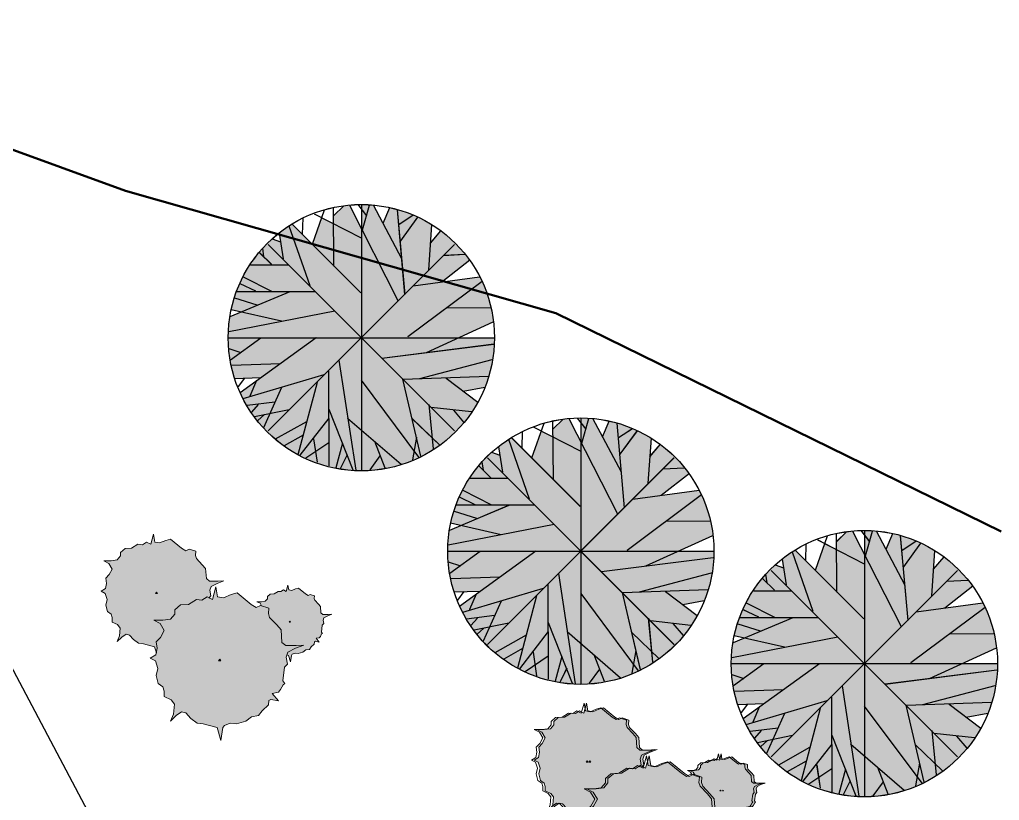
# Model space of a CAD drawing. Header units: inches. Extents: x 1352 to 5457, y 84 to 1168.
# Drawn here: x 2307.215 to 2308.457, y 190.486 to 191.475 of the extents above; entities that cross this region are included whole.
import ezdxf

# ---------------------------------------------------------------- set-up
doc = ezdxf.new("R2010")
doc.units = ezdxf.units.IN
doc.header["$MEASUREMENT"] = 0
doc.linetypes.add('ACAD_ISO10W100', pattern=[18, 12, -3, 0, -3])
for name, color, linetype, lineweight in [('boundary', 250, 'ACAD_ISO10W100', 50), ('CILL', 250, 'Continuous', 9), ('win', 250, 'Continuous', 30)]:
    doc.layers.add(name, color=color, linetype=linetype, lineweight=lineweight)

# ---------------------------------------------------------------- blocks, each defined once
blk = doc.blocks.new('Tree - deciduous plan')
for p, q in [((-22.0458, 42.0753), (-16.5881, 57.6486)), ((-12.5388, 54.9406), (-7.9613, 59.4546)), ((-12.3627, 32.1443), (-12.5388, 58.7776)), ((-5.3205, 59.6806), (16.5105, 16.7963)), ((2.426, 54.9406), (-1.4472, 59.9056)), ((0, 59.9996), (0, -60)), ((0.4894, 48.6208), (3.6584, 59.6806)), ((18.2711, 35.5298), (5.419, 59.6806)), ((9.8203, 51.5549), (12.8133, 58.5516)), ((19.6795, 19.5047), (16.3344, 57.6486)), ((-26.4472, 46.5894), (-26.2712, 53.8116)), ((-21.1656, 55.8436), (-0.0388, 45.0094)), ((17.0387, 51.1035), (23.2006, 55.1666)), ((17.7429, 43.6552), (25.4894, 54.2636)), ((-32.6092, 50.4264), (-23.2782, 23.5674)), ((-31.2008, 51.1035), (-0.2149, 20.1818)), ((31.6513, 50.8778), (30.2429, 30.5643)), ((-40.1797, 44.558), (-36.4825, 43.2038)), ((-37.0107, 47.0408), (-35.25, 35.5298)), ((31.1232, 42.5267), (35.8767, 48.1693)), ((-43.8768, 36.4326), (-44.405, 40.2696)), ((42, 42), (-42, -42)), ((42, -42), (-42, 42)), ((-45.8134, 38.2383), (-40.5318, 33.0471)), ((37.1091, 37.1098), (46.6161, 37.5612)), ((-49.8627, 32.8214), (-32.7853, 32.8214)), ((36.2288, 25.1474), (48.9049, 35.0784)), ((-53.2078, 27.4044), (-40.1797, 20.859)), ((23.3767, 23.3417), (53.3063, 27.4044)), ((-54.7923, 24.4702), (-47.75, 21.0847)), ((54.3626, 25.3731), (20.9119, 0.3198)), ((-32.2571, 20.6333), (-59.1937, 9.348)), ((-57.081, 17.9248), (-47.0458, 14.7649)), ((-56.0247, 20.859), (-20.8134, 20.859)), ((38.5175, 13.4107), (58.2359, 13.6364)), ((-59.7219, 2.8025), (-12.0106, 12.0565)), ((-58.6656, 12.7336), (-35.9543, 7.5424)), ((29.3626, -6.6771), (59.4682, 7.091)), ((-54.6162, -24.7335), (-20.2853, 0.0941)), ((-60, 0), (60, 0)), ((-45.2853, -0.1316), (-59.0177, -10.0627)), ((9.2922, -9.1598), (59.6443, -2.8401)), ((-59.7219, -4.8714), (-54.2641, -6.6771)), ((-58.4895, -12.3197), (-36.4825, -11.6426)), ((-10.074, -10.0627), (-2.5036, -59.7178)), ((26.3697, -18.4138), (58.9401, -9.8369)), ((-53.2078, -27.442), (-16.7641, -16.6081)), ((-14.8275, -15.0282), (-14.6515, -57.6865)), ((18.7992, -18.6394), (57.3556, -17.2853)), ((-57.081, -18.4138), (-45.2853, -17.9624)), ((-52.6797, -18.188), (-55.4966, -22.0251)), ((-47.2219, -19.3166), (-50.2148, -26.3135)), ((-19.9331, -20.2194), (-28.5599, -52.721)), ((-0.0388, -19.0909), (25.8415, -53.8495)), ((18.6232, -18.6394), (26.7218, -53.3981)), ((38.1654, -18.188), (52.426, -29.0219)), ((-35.9543, -22.4765), (-44.0529, -40.5329)), ((45.9119, -24.0564), (55.595, -22.2508)), ((-38.9472, -29.0219), (-51.4472, -30.6018)), ((-46.5177, -30.1504), (-49.5106, -33.536)), ((30.419, -30.1504), (32.3556, -50.0125)), ((-32.4331, -32.4075), (-48.1021, -35.5674)), ((-43.7008, -34.6645), (-46.6937, -37.373)), ((-14.6515, -32.1818), (-3.912, -59.4922)), ((31.4753, -31.279), (49.6091, -33.3103)), ((41.5105, -32.6332), (46.088, -38.0501)), ((-24.6867, -37.8244), (-38.7712, -45.7241)), ((-14.6515, -36.2445), (-27.6797, -52.9467)), ((-6.2008, -36.2445), (17.919, -57.0094)), ((22.8485, -36.4702), (35.3485, -48.4326)), ((-26.2712, -43.9185), (-34.7219, -48.6583)), ((-14.6515, -47.3041), (-25.0388, -54.3009)), ((-21.5177, -45.4984), (-19.9331, -56.1065)), ((-8.4895, -47.5298), (-11.4825, -58.5893)), ((5.9471, -46.6269), (10.5246, -58.5893)), ((24.7852, -44.8213), (23.0246, -54.978)), ((-6.3768, -52.721), (-9.3698, -58.815)), ((8.4119, -53.1724), (3.8344, -59.4922))]:
    blk.add_line(p, q)
blk.add_circle((0, 0), 60)
blk = doc.blocks.new('Clump of Trees or Bushes - plan')
for points in [[(-10.993, 56.487), (-9.228, 58.426), (-10.144, 63.512), (-8.923, 67.033), (-3.43, 69.772), (2.673, 72.119), (-2.82, 71.728), (-10.449, 71.728), (-13.195, 74.075), (-13.806, 83.073), (-16.857, 86.594), (-22.045, 92.071), (-22.961, 94.81), (-22.656, 98.722), (-28.759, 100.678), (-31.811, 99.113), (-35.472, 101.461), (-45.543, 109.676), (-49.815, 108.503), (-55.308, 106.155), (-59.58, 106.938), (-60.801, 113.98), (-63.242, 104.982), (-67.209, 106.938), (-70.872, 104.59), (-74.839, 104.982), (-80.637, 101.461), (-86.435, 101.069), (-90.402, 97.548), (-90.402, 94.419), (-93.454, 90.898), (-98.947, 90.115), (-105.66, 90.115), (-101.083, 87.768), (-98.031, 82.682), (-100.778, 77.596), (-103.829, 74.466), (-103.219, 69.772), (-104.134, 65.077), (-108.102, 62.73), (-104.439, 60.774), (-102.609, 55.297), (-103.829, 50.211), (-102.303, 44.342), (-98.947, 41.995), (-98.031, 38.865), (-98.031, 34.953), (-93.148, 32.606), (-90.707, 29.476), (-91.317, 22.434), (-93.454, 17.348), (-89.487, 21.26), (-85.519, 23.999), (-82.468, 23.216), (-78.806, 19.304), (-74.228, 15.783), (-69.956, 15.392), (-59.886, 12.653), (-58.254, 7.074)], [(59.448, 5.262), (60.936, 4.858), (62.652, -1.011), (63.415, 4.858), (64.178, 5.836), (66.848, 6.814), (69.709, 6.569), (73.905, 7.792), (76.385, 9.748), (79.627, 10.237), (81.153, 12.438), (84.014, 15.127), (84.205, 17.084), (85.158, 17.573), (88.591, 16.839), (85.73, 20.262), (88.591, 20.751), (89.545, 21.974), (90.689, 24.174), (91.452, 24.663), (90.499, 25.886), (91.261, 31.999), (92.596, 33.466), (92.024, 36.645), (92.787, 38.845), (96.22, 40.557), (100.035, 42.024), (96.602, 41.779), (91.834, 41.779), (90.117, 43.246), (89.736, 48.871), (87.828, 51.071), (84.586, 54.494), (84.014, 56.206), (84.205, 58.651), (80.39, 59.873), (78.483, 58.895), (76.194, 60.362), (69.9, 65.497), (67.23, 64.764), (63.797, 63.297), (61.126, 63.786), (60.364, 68.187), (58.838, 62.563), (56.358, 63.786), (54.07, 62.319), (51.59, 62.563), (47.966, 60.362), (44.343, 60.118), (41.863, 57.917), (41.863, 55.961), (39.956, 53.761), (36.523, 53.272), (32.327, 53.272), (35.187, 51.805), (36.641, 49.381)]]:
    blk.add_lwpolyline(points)
for points in [[(-4.577, 66.508), (-7.629, 55.261), (-12.588, 57.706), (-17.166, 54.772), (-22.125, 55.261), (-29.372, 50.86), (-36.62, 50.371), (-41.579, 45.969), (-41.579, 42.057), (-45.393, 37.656), (-52.259, 36.678), (-60.651, 36.678), (-54.93, 33.743), (-51.115, 27.386), (-54.548, 21.029), (-58.363, 17.116), (-57.6, 11.248), (-58.744, 5.38), (-63.703, 2.446), (-59.126, 0), (-56.837, -6.846), (-58.363, -13.203), (-56.455, -20.539), (-52.259, -23.473), (-51.115, -27.385), (-51.115, -32.275), (-45.012, -35.21), (-41.96, -39.122), (-42.723, -47.924), (-45.393, -54.282), (-40.434, -49.391), (-35.475, -45.968), (-31.661, -46.946), (-27.083, -51.837), (-21.362, -56.238), (-16.021, -56.727), (-3.433, -60.15), (0, -71.887), (1.526, -60.15), (3.052, -58.194), (8.392, -56.238), (14.114, -56.727), (22.506, -54.282), (27.465, -50.369), (33.949, -49.391), (37.001, -44.99), (42.723, -39.611), (43.104, -35.699), (45.012, -34.721), (51.878, -36.188), (46.156, -29.341), (51.878, -28.363), (53.785, -25.918), (56.074, -21.517), (57.6, -20.539), (55.692, -18.094), (57.218, -5.868), (59.888, -2.934), (58.744, 3.424), (60.27, 7.825), (67.136, 11.248), (74.765, 14.182), (67.899, 13.693), (58.363, 13.693), (54.93, 16.627), (54.167, 27.875), (50.352, 32.276), (43.867, 39.123), (42.723, 42.546), (43.104, 47.436), (35.475, 49.882), (31.661, 47.925), (27.083, 50.86), (14.495, 61.129), (9.155, 59.662), (2.289, 56.728), (-3.052, 57.706)], [(-58.055, 61.947), (-58.97, 60.774), (-57.139, 60.774)], [(62.08, 35.667), (61.508, 34.933), (62.652, 34.933)], [(-1.144, 1.468), (-2.289, 0), (0, 0)]]:
    blk.add_lwpolyline(points, close=True)

msp = doc.modelspace()

# ---------------------------------------------------------------- hatches: boundary and pattern name
at = {"layer": 'CILL'}
h = msp.add_hatch(color=256, dxfattribs=at)
h.set_gradient(color1=(0, 204, 51), color2=(46, 255, 98), one_color=1, tint=0.59, name='INVSPHERICAL')
h.paths.add_polyline_path([(2307.7856, 191.1704, 0.013628), (2307.78, 191.1777), (2307.7528, 191.1764), (2307.7141, 191.1377), (2307.7501, 191.1426)])
h.paths.add_polyline_path([(2307.7986, 191.1492), (2307.7141, 191.1377), (2307.6485, 191.0721), (2307.7721, 191.0721), (2307.816, 191.0922, 0.08904)])
h.paths.add_polyline_path([(2307.7375, 191.2154, 0.070169), (2307.6944, 191.2345), (2307.7038, 191.1274), (2307.7528, 191.1764), (2307.78, 191.1777, 0.063606), (2307.7492, 191.2074), (2307.7358, 191.1915)])
h.paths.add_polyline_path([(2307.6999, 191.172), (2307.6636, 191.2401, 0.02244), (2307.6485, 191.2408), (2307.6485, 191.0721), (2307.7038, 191.1274)])
h.paths.add_polyline_path([(2307.6944, 191.2345, 0.014988), (2307.6846, 191.2369), (2307.676, 191.2169), (2307.6999, 191.172)], flags=17)
h.paths.add_polyline_path([(2307.6334, 191.2402, 0.01083), (2307.6261, 191.2393), (2307.6133, 191.2267), (2307.6133, 191.2166), (2307.6485, 191.1986), (2307.6485, 191.2105)])
h.paths.add_polyline_path([(2307.6133, 191.2166), (2307.5983, 191.2243), (2307.5864, 191.1902), (2307.6137, 191.1629)])
h.paths.add_polyline_path([(2307.6485, 191.1986), (2307.6133, 191.2166), (2307.6137, 191.1629), (2307.5605, 191.2161, 0.029164), (2307.5443, 191.2048), (2307.546, 191.1935), (2307.5354, 191.1974, 0.090602), (2307.4984, 191.1493), (2307.5355, 191.1307), (2307.5898, 191.1307), (2307.6485, 191.0721)])
h.paths.add_polyline_path([(2307.5898, 191.1307), (2307.5355, 191.1307), (2307.4984, 191.1493, 0.065557), (2307.4835, 191.1079), (2307.4972, 191.1047), (2307.4818, 191.0983, 0.03899), (2307.4797, 191.0721), (2307.6485, 191.0721)])
h.paths.add_polyline_path([(2307.591, 191.0721), (2307.4797, 191.0721, 0.020209), (2307.4803, 191.0585), (2307.4957, 191.0533), (2307.4821, 191.0435, 0.035514), (2307.4879, 191.0203), (2307.5212, 191.0216)], flags=16)
h.paths.add_polyline_path([(2307.6485, 191.0721), (2307.591, 191.0721), (2307.4947, 191.0024, 0.027559), (2307.5033, 190.986), (2307.5391, 190.9905), (2307.5326, 190.976), (2307.5573, 190.981)], flags=17)
h.paths.add_polyline_path([(2307.6485, 191.0721), (2307.6201, 191.0437), (2307.6314, 190.9698), (2307.6485, 190.9551)])
h.paths.add_polyline_path([(2307.6485, 190.9551), (2307.6314, 190.9698), (2307.6201, 191.0437), (2307.5573, 190.981), (2307.5326, 190.976), (2307.5244, 190.9577, 0.030609), (2307.5393, 190.9434), (2307.5793, 190.9658), (2307.5681, 190.9237, 0.124716), (2307.6485, 190.9033)], flags=17)
h.paths.add_polyline_path([(2307.6485, 191.0182), (2307.6485, 190.9033, 0.158969), (2307.748, 190.9358), (2307.7125, 190.9698), (2307.7181, 190.9456), (2307.7152, 190.9287)], flags=17)
h.paths.add_polyline_path([(2307.7008, 191.0197), (2307.6485, 191.0721), (2307.6485, 191.0182), (2307.7152, 190.9287), (2307.7181, 190.9456)])
h.paths.add_polyline_path([(2307.8172, 191.0721), (2307.7721, 191.0721), (2307.7313, 191.0534), (2307.6743, 191.0463), (2307.7009, 191.0196), (2307.8101, 191.0235, 0.073172)])
h.paths.add_polyline_path([(2307.7775, 191.0044), (2307.8052, 191.0096, 0.021827), (2307.8101, 191.0235), (2307.7009, 191.0196), (2307.7341, 190.9864), (2307.7381, 190.9452), (2307.748, 190.9358, 0.109035), (2307.7961, 190.9903)])
h.paths.add_polyline_path([(2307.6485, 190.9033, 0.158969), (2307.748, 190.9358), (2307.7381, 190.9452), (2307.7341, 190.9864), (2307.7008, 191.0197), (2307.7181, 190.9456), (2307.7152, 190.9287), (2307.6485, 191.0182)])
h.paths.add_polyline_path([(2307.6201, 191.0437), (2307.6485, 191.0721), (2307.591, 191.0721), (2307.4947, 191.0024, 0.294446), (2307.6485, 190.9033), (2307.6485, 190.9551), (2307.6314, 190.9698)])
h.paths.add_polyline_path([(2307.591, 191.0721), (2307.4797, 191.0721, 0.078145), (2307.4879, 191.0203), (2307.5212, 191.0216)])
h = msp.add_hatch(color=256, dxfattribs=at)
h.set_gradient(color1=(0, 204, 51), color2=(46, 255, 98), one_color=1, tint=0.59, name='INVSPHERICAL')
h.paths.add_polyline_path([(2307.6485, 191.0721), (2307.591, 191.0721), (2307.4947, 191.0024, 0.027559), (2307.5033, 190.986), (2307.5391, 190.9905), (2307.5326, 190.976), (2307.5573, 190.981)])
h.paths.add_polyline_path([(2307.591, 191.0721), (2307.4797, 191.0721, 0.020209), (2307.4803, 191.0585), (2307.4957, 191.0533), (2307.4821, 191.0435, 0.035514), (2307.4879, 191.0203), (2307.5212, 191.0216)])
h = msp.add_hatch(color=256, dxfattribs=at)
h.set_gradient(color1=(0, 204, 51), color2=(46, 255, 98), one_color=1, tint=0.59, name='INVSPHERICAL')
h.paths.add_polyline_path([(2307.7721, 191.0721), (2307.6485, 191.0721), (2307.6743, 191.0463), (2307.7313, 191.0534)])
h.paths.add_polyline_path([(2307.6485, 191.0182), (2307.6485, 190.9033, 0.158969), (2307.748, 190.9358), (2307.7125, 190.9698), (2307.7181, 190.9456), (2307.7152, 190.9287)], flags=17)
h.paths.add_polyline_path([(2307.7341, 190.9864), (2307.7008, 191.0197), (2307.7181, 190.9456), (2307.7152, 190.9287), (2307.6485, 191.0182), (2307.6485, 190.9033, 0.158969), (2307.748, 190.9358), (2307.7381, 190.9452)])
h = msp.add_hatch(color=256, dxfattribs=at)
h.set_gradient(color1=(0, 204, 51), color2=(46, 255, 98), one_color=1, tint=0.59, name='INVSPHERICAL')
h.paths.add_polyline_path([(2307.6201, 191.0437), (2307.5573, 190.981), (2307.5326, 190.976), (2307.5244, 190.9577, 0.030609), (2307.5393, 190.9434), (2307.5793, 190.9658), (2307.5681, 190.9237, 0.124716), (2307.6485, 190.9033), (2307.6485, 190.9551), (2307.6314, 190.9698)])
h = msp.add_hatch(color=256, dxfattribs=at)
h.set_gradient(color1=(0, 204, 51), color2=(46, 255, 98), one_color=1, tint=0.59, name='INVSPHERICAL')
h.paths.add_polyline_path([(2307.6485, 191.0182), (2307.6485, 190.9033, 0.158969), (2307.748, 190.9358), (2307.7381, 190.9452), (2307.7341, 190.9864), (2307.7008, 191.0197), (2307.7181, 190.9456), (2307.7152, 190.9287)])
h = msp.add_hatch(color=256, dxfattribs=at)
h.set_gradient(color1=(0, 204, 51), color2=(46, 255, 98), one_color=1, tint=0.59, name='INVSPHERICAL')
h.paths.add_polyline_path([(2308.0637, 190.9001, 0.013628), (2308.0582, 190.9074), (2308.031, 190.9061), (2307.9922, 190.8674), (2308.0282, 190.8723)])
h.paths.add_polyline_path([(2308.0767, 190.8788), (2307.9922, 190.8674), (2307.9266, 190.8017), (2308.0503, 190.8017), (2308.0942, 190.8218, 0.08904)])
h.paths.add_polyline_path([(2308.0156, 190.9451, 0.070169), (2307.9725, 190.9641), (2307.9819, 190.8571), (2308.031, 190.9061), (2308.0582, 190.9074, 0.063606), (2308.0274, 190.9371), (2308.014, 190.9212)])
h.paths.add_polyline_path([(2307.978, 190.9017), (2307.9417, 190.9698, 0.02244), (2307.9266, 190.9705), (2307.9266, 190.8017), (2307.9819, 190.8571)])
h.paths.add_polyline_path([(2307.9725, 190.9641, 0.014988), (2307.9627, 190.9666), (2307.9541, 190.9465), (2307.978, 190.9017)], flags=17)
h.paths.add_polyline_path([(2307.9115, 190.9698, 0.01083), (2307.9043, 190.969), (2307.8914, 190.9563), (2307.8915, 190.9463), (2307.9266, 190.9283), (2307.9266, 190.9402)])
h.paths.add_polyline_path([(2307.8915, 190.9463), (2307.8765, 190.954), (2307.8645, 190.9199), (2307.8918, 190.8926)])
h.paths.add_polyline_path([(2307.9266, 190.9283), (2307.8915, 190.9463), (2307.8918, 190.8926), (2307.8386, 190.9457, 0.029164), (2307.8224, 190.9345), (2307.8242, 190.9232), (2307.8136, 190.9271, 0.090602), (2307.7766, 190.879), (2307.8136, 190.8604), (2307.8679, 190.8604), (2307.9266, 190.8017)])
h.paths.add_polyline_path([(2307.8679, 190.8604), (2307.8136, 190.8604), (2307.7766, 190.879, 0.065557), (2307.7617, 190.8375), (2307.7754, 190.8344), (2307.7599, 190.8279, 0.03899), (2307.7579, 190.8017), (2307.9266, 190.8017)])
h.paths.add_polyline_path([(2307.8692, 190.8017), (2307.7579, 190.8017, 0.020209), (2307.7584, 190.7881), (2307.7739, 190.783), (2307.7603, 190.7732, 0.035514), (2307.766, 190.75), (2307.7993, 190.7512)], flags=16)
h.paths.add_polyline_path([(2307.9266, 190.8017), (2307.8692, 190.8017), (2307.7729, 190.7321, 0.027559), (2307.7815, 190.7156), (2307.8172, 190.7201), (2307.8107, 190.7056), (2307.8355, 190.7106)], flags=17)
h.paths.add_polyline_path([(2307.9266, 190.8017), (2307.8983, 190.7734), (2307.9096, 190.6995), (2307.9266, 190.6848)])
h.paths.add_polyline_path([(2307.9266, 190.6848), (2307.9096, 190.6995), (2307.8983, 190.7734), (2307.8355, 190.7106), (2307.8107, 190.7056), (2307.8025, 190.6874, 0.030609), (2307.8174, 190.6731), (2307.8574, 190.6955), (2307.8463, 190.6534, 0.124716), (2307.9266, 190.633)], flags=17)
h.paths.add_polyline_path([(2307.9266, 190.7479), (2307.9266, 190.633, 0.158969), (2308.0261, 190.6655), (2307.9906, 190.6994), (2307.9962, 190.6753), (2307.9933, 190.6583)], flags=17)
h.paths.add_polyline_path([(2307.979, 190.7494), (2307.9266, 190.8017), (2307.9266, 190.7479), (2307.9933, 190.6583), (2307.9962, 190.6753)])
h.paths.add_polyline_path([(2308.0954, 190.8017), (2308.0503, 190.8017), (2308.0095, 190.7831), (2307.9524, 190.7759), (2307.979, 190.7493), (2308.0882, 190.7531, 0.073172)])
h.paths.add_polyline_path([(2308.0557, 190.7341), (2308.0834, 190.7392, 0.021827), (2308.0882, 190.7531), (2307.979, 190.7493), (2308.0122, 190.7161), (2308.0163, 190.6749), (2308.0261, 190.6655, 0.109035), (2308.0742, 190.72)])
h.paths.add_polyline_path([(2307.9266, 190.633, 0.158969), (2308.0261, 190.6655), (2308.0163, 190.6749), (2308.0122, 190.7161), (2307.979, 190.7494), (2307.9962, 190.6753), (2307.9933, 190.6583), (2307.9266, 190.7479)])
h.paths.add_polyline_path([(2307.8983, 190.7734), (2307.9266, 190.8017), (2307.8692, 190.8017), (2307.7729, 190.7321, 0.294446), (2307.9266, 190.633), (2307.9266, 190.6848), (2307.9096, 190.6995)])
h.paths.add_polyline_path([(2307.8692, 190.8017), (2307.7579, 190.8017, 0.078145), (2307.766, 190.75), (2307.7993, 190.7512)])
h = msp.add_hatch(color=256, dxfattribs=at)
h.set_gradient(color1=(0, 204, 51), color2=(46, 255, 98), one_color=1, tint=0.59, name='INVSPHERICAL')
h.paths.add_polyline_path([(2307.4744, 190.7642), (2307.4667, 190.7637), (2307.4559, 190.7637), (2307.4521, 190.767), (2307.4512, 190.7797), (2307.4469, 190.7846), (2307.4396, 190.7923), (2307.4383, 190.7962), (2307.4388, 190.8017), (2307.4302, 190.8044), (2307.4259, 190.8022), (2307.4207, 190.8055), (2307.4066, 190.8171), (2307.4006, 190.8154), (2307.3928, 190.8121), (2307.3868, 190.8132), (2307.3851, 190.8231), (2307.3817, 190.8105), (2307.3761, 190.8132), (2307.371, 190.8099), (2307.3654, 190.8105), (2307.3572, 190.8055), (2307.3491, 190.805), (2307.3435, 190.8), (2307.3435, 190.7956), (2307.3392, 190.7907), (2307.3315, 190.7896), (2307.322, 190.7896), (2307.3285, 190.7863), (2307.3328, 190.7791), (2307.3289, 190.7719), (2307.3246, 190.7675), (2307.3255, 190.7609), (2307.3242, 190.7543), (2307.3186, 190.751), (2307.3238, 190.7483), (2307.3263, 190.7406), (2307.3246, 190.7334), (2307.3268, 190.7252), (2307.3315, 190.7219), (2307.3328, 190.7175), (2307.3328, 190.712), (2307.3396, 190.7087), (2307.3431, 190.7043), (2307.3422, 190.6944), (2307.3392, 190.6872), (2307.3448, 190.6927), (2307.3504, 190.6966), (2307.3547, 190.6955), (2307.3598, 190.69), (2307.3662, 190.685), (2307.3722, 190.6845), (2307.3864, 190.6806), (2307.3886, 190.6732), (2307.3896, 190.6786), (2307.3886, 190.6869), (2307.3939, 190.6924), (2307.3987, 190.7013), (2307.3934, 190.7103), (2307.3853, 190.7144), (2307.3971, 190.7144), (2307.4068, 190.7158), (2307.4122, 190.722), (2307.4122, 190.7275), (2307.4191, 190.7337), (2307.4293, 190.7344), (2307.4395, 190.7405), (2307.4465, 190.7399), (2307.4529, 190.744), (2307.4555, 190.7427), (2307.4576, 190.745), (2307.4564, 190.7521), (2307.4581, 190.7571), (2307.4658, 190.7609)])
h.paths.add_polyline_path([(2307.3877, 190.7483), (2307.389, 190.7499), (2307.3903, 190.7483)], flags=16)
h = msp.add_hatch(color=256, dxfattribs=at)
h.set_gradient(color1=(0, 204, 51), color2=(46, 255, 98), one_color=1, tint=0.59, name='INVSPHERICAL')
h.paths.add_polyline_path([(2308.4231, 190.7575, 0.013628), (2308.4176, 190.7648), (2308.3904, 190.7635), (2308.3516, 190.7248), (2308.3876, 190.7297)])
h.paths.add_polyline_path([(2308.4361, 190.7363), (2308.3516, 190.7248), (2308.286, 190.6592), (2308.4096, 190.6592), (2308.4535, 190.6793, 0.08904)])
h.paths.add_polyline_path([(2308.375, 190.8025, 0.070169), (2308.3319, 190.8216), (2308.3413, 190.7145), (2308.3904, 190.7635), (2308.4176, 190.7648, 0.063606), (2308.3868, 190.7945), (2308.3734, 190.7786)])
h.paths.add_polyline_path([(2308.3374, 190.7591), (2308.3011, 190.8272, 0.02244), (2308.286, 190.8279), (2308.286, 190.6592), (2308.3413, 190.7145)])
h.paths.add_polyline_path([(2308.3319, 190.8216, 0.014988), (2308.3221, 190.824), (2308.3135, 190.8039), (2308.3374, 190.7591)], flags=17)
h.paths.add_polyline_path([(2308.2709, 190.8273, 0.01083), (2308.2637, 190.8264), (2308.2508, 190.8138), (2308.2509, 190.8037), (2308.286, 190.7857), (2308.286, 190.7976)])
h.paths.add_polyline_path([(2308.2509, 190.8037), (2308.2359, 190.8114), (2308.2239, 190.7773), (2308.2512, 190.75)])
h.paths.add_polyline_path([(2308.286, 190.7857), (2308.2509, 190.8037), (2308.2512, 190.75), (2308.198, 190.8032, 0.029164), (2308.1818, 190.7919), (2308.1836, 190.7806), (2308.173, 190.7845, 0.090602), (2308.136, 190.7364), (2308.173, 190.7178), (2308.2273, 190.7178), (2308.286, 190.6592)])
h.paths.add_polyline_path([(2308.2273, 190.7178), (2308.173, 190.7178), (2308.136, 190.7364, 0.065557), (2308.1211, 190.695), (2308.1347, 190.6918), (2308.1193, 190.6854, 0.03899), (2308.1172, 190.6592), (2308.286, 190.6592)])
h.paths.add_polyline_path([(2308.2286, 190.6592), (2308.1172, 190.6592, 0.020209), (2308.1178, 190.6456), (2308.1332, 190.6404), (2308.1197, 190.6306, 0.035514), (2308.1254, 190.6074), (2308.1587, 190.6087)], flags=16)
h.paths.add_polyline_path([(2308.286, 190.6592), (2308.2286, 190.6592), (2308.1323, 190.5895, 0.027559), (2308.1409, 190.5731), (2308.1766, 190.5776), (2308.1701, 190.5631), (2308.1949, 190.568)], flags=17)
h.paths.add_polyline_path([(2308.286, 190.6592), (2308.2577, 190.6308), (2308.2689, 190.5569), (2308.286, 190.5422)])
h.paths.add_polyline_path([(2308.286, 190.5422), (2308.2689, 190.5569), (2308.2577, 190.6308), (2308.1949, 190.568), (2308.1701, 190.5631), (2308.1619, 190.5448, 0.030609), (2308.1768, 190.5305), (2308.2168, 190.5529), (2308.2056, 190.5108, 0.124716), (2308.286, 190.4904)], flags=17)
h.paths.add_polyline_path([(2308.286, 190.6053), (2308.286, 190.4904, 0.158969), (2308.3855, 190.5229), (2308.35, 190.5568), (2308.3556, 190.5327), (2308.3527, 190.5158)], flags=17)
h.paths.add_polyline_path([(2308.3384, 190.6068), (2308.286, 190.6592), (2308.286, 190.6053), (2308.3527, 190.5158), (2308.3556, 190.5327)])
h.paths.add_polyline_path([(2308.4547, 190.6592), (2308.4096, 190.6592), (2308.3689, 190.6405), (2308.3118, 190.6334), (2308.3384, 190.6067), (2308.4476, 190.6106, 0.073172)])
h.paths.add_polyline_path([(2308.4151, 190.5915), (2308.4427, 190.5967, 0.021827), (2308.4476, 190.6106), (2308.3384, 190.6067), (2308.3716, 190.5735), (2308.3757, 190.5323), (2308.3855, 190.5229, 0.109035), (2308.4336, 190.5774)])
h.paths.add_polyline_path([(2308.286, 190.4904, 0.158969), (2308.3855, 190.5229), (2308.3757, 190.5323), (2308.3716, 190.5735), (2308.3384, 190.6068), (2308.3556, 190.5327), (2308.3527, 190.5158), (2308.286, 190.6053)])
h.paths.add_polyline_path([(2308.2577, 190.6308), (2308.286, 190.6592), (2308.2286, 190.6592), (2308.1323, 190.5895, 0.294446), (2308.286, 190.4904), (2308.286, 190.5422), (2308.2689, 190.5569)])
h.paths.add_polyline_path([(2308.2286, 190.6592), (2308.1172, 190.6592, 0.078145), (2308.1254, 190.6074), (2308.1587, 190.6087)])
h = msp.add_hatch(color=256, dxfattribs=at)
h.set_gradient(color1=(0, 204, 51), color2=(46, 255, 98), one_color=1, tint=0.59, name='INVSPHERICAL')
h.paths.add_polyline_path([(2307.9266, 190.8017), (2307.8692, 190.8017), (2307.7729, 190.7321, 0.027559), (2307.7815, 190.7156), (2307.8172, 190.7201), (2307.8107, 190.7056), (2307.8355, 190.7106)])
h.paths.add_polyline_path([(2307.8692, 190.8017), (2307.7579, 190.8017, 0.020209), (2307.7584, 190.7881), (2307.7739, 190.783), (2307.7603, 190.7732, 0.035514), (2307.766, 190.75), (2307.7993, 190.7512)])
h = msp.add_hatch(color=256, dxfattribs=at)
h.set_gradient(color1=(0, 204, 51), color2=(46, 255, 98), one_color=1, tint=0.59, name='INVSPHERICAL')
h.paths.add_polyline_path([(2308.0503, 190.8017), (2307.9266, 190.8017), (2307.9524, 190.7759), (2308.0095, 190.7831)])
h.paths.add_polyline_path([(2307.9266, 190.7479), (2307.9266, 190.633, 0.158969), (2308.0261, 190.6655), (2307.9906, 190.6994), (2307.9962, 190.6753), (2307.9933, 190.6583)], flags=17)
h.paths.add_polyline_path([(2308.0122, 190.7161), (2307.979, 190.7494), (2307.9962, 190.6753), (2307.9933, 190.6583), (2307.9266, 190.7479), (2307.9266, 190.633, 0.158969), (2308.0261, 190.6655), (2308.0163, 190.6749)])
h = msp.add_hatch(color=256, dxfattribs=at)
h.set_gradient(color1=(0, 204, 51), color2=(46, 255, 98), one_color=1, tint=0.59, name='INVSPHERICAL')
h.paths.add_polyline_path([(2307.8983, 190.7734), (2307.8355, 190.7106), (2307.8107, 190.7056), (2307.8025, 190.6874, 0.030609), (2307.8174, 190.6731), (2307.8574, 190.6955), (2307.8463, 190.6534, 0.124716), (2307.9266, 190.633), (2307.9266, 190.6848), (2307.9096, 190.6995)])
h = msp.add_hatch(color=256, dxfattribs=at)
h.set_gradient(color1=(0, 204, 51), color2=(46, 255, 98), one_color=1, tint=0.59, name='INVSPHERICAL')
h.paths.add_polyline_path([(2307.5307, 190.6071), (2307.5312, 190.6126), (2307.5339, 190.614), (2307.5436, 190.6119), (2307.5355, 190.6216), (2307.5436, 190.6229), (2307.5463, 190.6264), (2307.5495, 190.6326), (2307.5516, 190.6339), (2307.5489, 190.6374), (2307.5511, 190.6546), (2307.5548, 190.6587), (2307.5532, 190.6676), (2307.5554, 190.6738), (2307.565, 190.6786), (2307.5758, 190.6828), (2307.5661, 190.6821), (2307.5527, 190.6821), (2307.5479, 190.6862), (2307.5468, 190.702), (2307.5414, 190.7082), (2307.5323, 190.7178), (2307.5307, 190.7227), (2307.5312, 190.7295), (2307.5205, 190.733), (2307.5151, 190.7302), (2307.5087, 190.7344), (2307.491, 190.7488), (2307.4835, 190.7467), (2307.4738, 190.7426), (2307.4663, 190.744), (2307.4642, 190.7564), (2307.4599, 190.7405), (2307.4529, 190.744), (2307.4465, 190.7399), (2307.4395, 190.7405), (2307.4293, 190.7344), (2307.4191, 190.7337), (2307.4122, 190.7275), (2307.4122, 190.722), (2307.4068, 190.7158), (2307.3971, 190.7144), (2307.3853, 190.7144), (2307.3934, 190.7103), (2307.3987, 190.7013), (2307.3939, 190.6924), (2307.3886, 190.6869), (2307.3896, 190.6786), (2307.388, 190.6704), (2307.381, 190.6663), (2307.3875, 190.6628), (2307.3907, 190.6532), (2307.3886, 190.6443), (2307.3912, 190.6339), (2307.3971, 190.6298), (2307.3987, 190.6243), (2307.3987, 190.6174), (2307.4073, 190.6133), (2307.4116, 190.6078), (2307.4105, 190.5954), (2307.4068, 190.5865), (2307.4138, 190.5934), (2307.4207, 190.5982), (2307.4261, 190.5968), (2307.4325, 190.5899), (2307.4406, 190.5837), (2307.4481, 190.5831), (2307.4658, 190.5782), (2307.4706, 190.5617), (2307.4728, 190.5782), (2307.4749, 190.581), (2307.4824, 190.5837), (2307.4905, 190.5831), (2307.5023, 190.5865), (2307.5092, 190.592), (2307.5184, 190.5934), (2307.5227, 190.5996)])
h.paths.add_polyline_path([(2307.4674, 190.6628), (2307.469, 190.6649), (2307.4706, 190.6628)], flags=16)
h = msp.add_hatch(color=256, dxfattribs=at)
h.set_gradient(color1=(0, 204, 51), color2=(46, 255, 98), one_color=1, tint=0.59, name='INVSPHERICAL')
h.paths.add_polyline_path([(2307.5974, 190.7236), (2307.5968, 190.7316), (2307.5941, 190.7346), (2307.5896, 190.7395), (2307.5888, 190.7419), (2307.589, 190.7453), (2307.5837, 190.747), (2307.581, 190.7457), (2307.5778, 190.7477), (2307.5689, 190.7549), (2307.5652, 190.7539), (2307.5603, 190.7518), (2307.5566, 190.7525), (2307.5555, 190.7587), (2307.5534, 190.7508), (2307.5499, 190.7525), (2307.5467, 190.7505), (2307.5432, 190.7508), (2307.5381, 190.7477), (2307.533, 190.7474), (2307.5295, 190.7443), (2307.5295, 190.7415), (2307.5268, 190.7384), (2307.522, 190.7377), (2307.5161, 190.7377), (2307.5201, 190.7357), (2307.522, 190.7325), (2307.5312, 190.7295), (2307.5307, 190.7227), (2307.5323, 190.7178), (2307.5414, 190.7082), (2307.5468, 190.702), (2307.5479, 190.6862), (2307.5527, 190.6821), (2307.5661, 190.6821), (2307.5758, 190.6828), (2307.565, 190.6786), (2307.5554, 190.6738), (2307.5541, 190.6703), (2307.5563, 190.6697), (2307.5587, 190.6614), (2307.5599, 190.6707), (2307.5646, 190.6724), (2307.5687, 190.6721), (2307.5746, 190.6738), (2307.578, 190.6765), (2307.5826, 190.6772), (2307.5847, 190.6803), (2307.5888, 190.6841), (2307.589, 190.6869), (2307.5904, 190.6875), (2307.5952, 190.6865), (2307.5912, 190.6913), (2307.5952, 190.692), (2307.5965, 190.6937), (2307.5982, 190.6968), (2307.5992, 190.6975), (2307.5979, 190.6992), (2307.599, 190.7078), (2307.6008, 190.7099), (2307.6, 190.7144), (2307.6011, 190.7175), (2307.6059, 190.7199), (2307.6113, 190.7219), (2307.6065, 190.7216), (2307.5998, 190.7216)])
h.paths.add_polyline_path([(2307.5587, 190.712), (2307.5571, 190.712), (2307.5579, 190.713)], flags=16)
h = msp.add_hatch(color=256, dxfattribs=at)
h.set_gradient(color1=(0, 204, 51), color2=(46, 255, 98), one_color=1, tint=0.59, name='INVSPHERICAL')
h.paths.add_polyline_path([(2307.9266, 190.7479), (2307.9266, 190.633, 0.158969), (2308.0261, 190.6655), (2308.0163, 190.6749), (2308.0122, 190.7161), (2307.979, 190.7494), (2307.9962, 190.6753), (2307.9933, 190.6583)])
h = msp.add_hatch(color=256, dxfattribs=at)
h.set_gradient(color1=(0, 204, 51), color2=(46, 255, 98), one_color=1, tint=0.59, name='INVSPHERICAL')
h.paths.add_polyline_path([(2308.286, 190.6592), (2308.2286, 190.6592), (2308.1323, 190.5895, 0.027559), (2308.1409, 190.5731), (2308.1766, 190.5776), (2308.1701, 190.5631), (2308.1949, 190.568)])
h.paths.add_polyline_path([(2308.2286, 190.6592), (2308.1172, 190.6592, 0.020209), (2308.1178, 190.6456), (2308.1332, 190.6404), (2308.1197, 190.6306, 0.035514), (2308.1254, 190.6074), (2308.1587, 190.6087)])
h = msp.add_hatch(color=256, dxfattribs=at)
h.set_gradient(color1=(0, 204, 51), color2=(46, 255, 98), one_color=1, tint=0.59, name='INVSPHERICAL')
h.paths.add_polyline_path([(2308.4096, 190.6592), (2308.286, 190.6592), (2308.3118, 190.6334), (2308.3689, 190.6405)])
h.paths.add_polyline_path([(2308.286, 190.6053), (2308.286, 190.4904, 0.158969), (2308.3855, 190.5229), (2308.35, 190.5568), (2308.3556, 190.5327), (2308.3527, 190.5158)], flags=17)
h.paths.add_polyline_path([(2308.3716, 190.5735), (2308.3384, 190.6068), (2308.3556, 190.5327), (2308.3527, 190.5158), (2308.286, 190.6053), (2308.286, 190.4904, 0.158969), (2308.3855, 190.5229), (2308.3757, 190.5323)])
h = msp.add_hatch(color=256, dxfattribs=at)
h.set_gradient(color1=(0, 204, 51), color2=(46, 255, 98), one_color=1, tint=0.59, name='INVSPHERICAL')
h.paths.add_polyline_path([(2308.2577, 190.6308), (2308.1949, 190.568), (2308.1701, 190.5631), (2308.1619, 190.5448, 0.030609), (2308.1768, 190.5305), (2308.2168, 190.5529), (2308.2056, 190.5108, 0.124716), (2308.286, 190.4904), (2308.286, 190.5422), (2308.2689, 190.5569)])
h = msp.add_hatch(color=256, dxfattribs=at)
h.set_gradient(color1=(0, 204, 51), color2=(46, 255, 98), one_color=1, tint=0.59, name='INVSPHERICAL')
h.paths.add_polyline_path([(2308.0232, 190.5504), (2308.0155, 190.5498), (2308.0048, 190.5498), (2308.0009, 190.5531), (2308, 190.5658), (2307.9957, 190.5707), (2307.9885, 190.5784), (2307.9872, 190.5823), (2307.9876, 190.5878), (2307.979, 190.5905), (2307.9747, 190.5883), (2307.9696, 190.5916), (2307.9554, 190.6032), (2307.9494, 190.6015), (2307.9417, 190.5982), (2307.9357, 190.5993), (2307.9339, 190.6092), (2307.9305, 190.5966), (2307.9249, 190.5993), (2307.9198, 190.596), (2307.9142, 190.5966), (2307.9061, 190.5916), (2307.8979, 190.5911), (2307.8923, 190.5861), (2307.8923, 190.5817), (2307.888, 190.5768), (2307.8803, 190.5757), (2307.8709, 190.5757), (2307.8773, 190.5724), (2307.8816, 190.5652), (2307.8777, 190.5581), (2307.8734, 190.5537), (2307.8743, 190.5471), (2307.873, 190.5405), (2307.8674, 190.5372), (2307.8726, 190.5344), (2307.8752, 190.5267), (2307.8734, 190.5195), (2307.8756, 190.5113), (2307.8803, 190.508), (2307.8816, 190.5036), (2307.8816, 190.4981), (2307.8885, 190.4948), (2307.8919, 190.4904), (2307.891, 190.4805), (2307.888, 190.4733), (2307.8936, 190.4788), (2307.8992, 190.4827), (2307.9035, 190.4816), (2307.9086, 190.4761), (2307.9151, 190.4711), (2307.9211, 190.4706), (2307.9352, 190.4667), (2307.9374, 190.4593), (2307.9385, 190.4648), (2307.9374, 190.473), (2307.9427, 190.4785), (2307.9476, 190.4874), (2307.9422, 190.4964), (2307.9342, 190.5005), (2307.946, 190.5005), (2307.9556, 190.5019), (2307.961, 190.5081), (2307.961, 190.5136), (2307.968, 190.5198), (2307.9781, 190.5205), (2307.9883, 190.5266), (2307.9953, 190.526), (2308.0017, 190.5301), (2308.0044, 190.5288), (2308.0065, 190.5311), (2308.0052, 190.5382), (2308.0069, 190.5432), (2308.0146, 190.5471)])
h.paths.add_polyline_path([(2307.9365, 190.5344), (2307.9378, 190.536), (2307.9391, 190.5344)], flags=16)
h = msp.add_hatch(color=256, dxfattribs=at)
h.set_gradient(color1=(0, 204, 51), color2=(46, 255, 98), one_color=1, tint=0.59, name='INVSPHERICAL')
h.paths.add_polyline_path([(2308.286, 190.6053), (2308.286, 190.4904, 0.158969), (2308.3855, 190.5229), (2308.3757, 190.5323), (2308.3716, 190.5735), (2308.3384, 190.6068), (2308.3556, 190.5327), (2308.3527, 190.5158)])
h = msp.add_hatch(color=256, dxfattribs=at)
h.set_gradient(color1=(0, 204, 51), color2=(46, 255, 98), one_color=1, tint=0.59, name='INVSPHERICAL')
h.paths.add_polyline_path([(2308.0795, 190.3932), (2308.0801, 190.3987), (2308.0827, 190.4001), (2308.0924, 190.398), (2308.0844, 190.4077), (2308.0924, 190.4091), (2308.0951, 190.4125), (2308.0983, 190.4187), (2308.1005, 190.4201), (2308.0978, 190.4235), (2308.0999, 190.4407), (2308.1037, 190.4448), (2308.1021, 190.4538), (2308.1042, 190.4599), (2308.1139, 190.4648), (2308.1246, 190.4689), (2308.1149, 190.4682), (2308.1015, 190.4682), (2308.0967, 190.4723), (2308.0956, 190.4881), (2308.0903, 190.4943), (2308.0811, 190.504), (2308.0795, 190.5088), (2308.0801, 190.5156), (2308.0693, 190.5191), (2308.064, 190.5163), (2308.0575, 190.5205), (2308.0398, 190.5349), (2308.0323, 190.5328), (2308.0227, 190.5287), (2308.0152, 190.5301), (2308.013, 190.5425), (2308.0087, 190.5266), (2308.0017, 190.5301), (2307.9953, 190.526), (2307.9883, 190.5266), (2307.9781, 190.5205), (2307.968, 190.5198), (2307.961, 190.5136), (2307.961, 190.5081), (2307.9556, 190.5019), (2307.946, 190.5005), (2307.9342, 190.5005), (2307.9422, 190.4964), (2307.9476, 190.4874), (2307.9427, 190.4785), (2307.9374, 190.473), (2307.9385, 190.4648), (2307.9368, 190.4565), (2307.9299, 190.4524), (2307.9363, 190.4489), (2307.9395, 190.4393), (2307.9374, 190.4304), (2307.9401, 190.4201), (2307.946, 190.4159), (2307.9476, 190.4104), (2307.9476, 190.4035), (2307.9562, 190.3994), (2307.9604, 190.3939), (2307.9594, 190.3815), (2307.9556, 190.3726), (2307.9626, 190.3795), (2307.9696, 190.3843), (2307.9749, 190.3829), (2307.9814, 190.376), (2307.9894, 190.3699), (2307.9969, 190.3692), (2308.0146, 190.3644), (2308.0195, 190.3478), (2308.0216, 190.3644), (2308.0237, 190.3671), (2308.0313, 190.3699), (2308.0393, 190.3692), (2308.0511, 190.3726), (2308.0581, 190.3781), (2308.0672, 190.3795), (2308.0715, 190.3857)])
h.paths.add_polyline_path([(2308.0162, 190.4489), (2308.0178, 190.451), (2308.0195, 190.4489)], flags=16)
h = msp.add_hatch(color=256, dxfattribs=at)
h.set_gradient(color1=(0, 204, 51), color2=(46, 255, 98), one_color=1, tint=0.59, name='INVSPHERICAL')
h.paths.add_polyline_path([(2308.1462, 190.5098), (2308.1456, 190.5177), (2308.143, 190.5208), (2308.1384, 190.5256), (2308.1376, 190.528), (2308.1379, 190.5314), (2308.1325, 190.5331), (2308.1298, 190.5318), (2308.1266, 190.5338), (2308.1177, 190.541), (2308.114, 190.54), (2308.1092, 190.5379), (2308.1054, 190.5386), (2308.1043, 190.5448), (2308.1022, 190.5369), (2308.0987, 190.5386), (2308.0955, 190.5366), (2308.092, 190.5369), (2308.0869, 190.5338), (2308.0818, 190.5335), (2308.0783, 190.5304), (2308.0783, 190.5276), (2308.0756, 190.5245), (2308.0708, 190.5238), (2308.0649, 190.5238), (2308.0689, 190.5218), (2308.0708, 190.5186), (2308.0801, 190.5156), (2308.0795, 190.5088), (2308.0811, 190.504), (2308.0903, 190.4943), (2308.0956, 190.4881), (2308.0967, 190.4723), (2308.1015, 190.4682), (2308.1149, 190.4682), (2308.1246, 190.4689), (2308.1139, 190.4648), (2308.1042, 190.4599), (2308.103, 190.4564), (2308.1051, 190.4558), (2308.1076, 190.4475), (2308.1088, 190.4568), (2308.1135, 190.4585), (2308.1175, 190.4582), (2308.1234, 190.4599), (2308.1269, 190.4626), (2308.1314, 190.4633), (2308.1336, 190.4664), (2308.1376, 190.4702), (2308.1379, 190.473), (2308.1392, 190.4736), (2308.144, 190.4726), (2308.14, 190.4774), (2308.144, 190.4781), (2308.1454, 190.4798), (2308.147, 190.4829), (2308.1481, 190.4836), (2308.1467, 190.4853), (2308.1478, 190.4939), (2308.1497, 190.496), (2308.1489, 190.5005), (2308.1499, 190.5036), (2308.1548, 190.506), (2308.1601, 190.508), (2308.1553, 190.5077), (2308.1486, 190.5077)])
h.paths.add_polyline_path([(2308.1076, 190.4981), (2308.1059, 190.4981), (2308.1068, 190.4991)], flags=16)

# ---------------------------------------------------------------- linework, layer by layer
for p, q in [((2307.5865, 191.1904), (2307.6018, 191.2342)), ((2307.6132, 191.2266), (2307.6261, 191.2393)), ((2307.6137, 191.1625), (2307.6132, 191.2374)), ((2307.6335, 191.2399), (2307.6949, 191.1193)), ((2307.6553, 191.2266), (2307.6444, 191.2406)), ((2307.6485, 191.2408), (2307.6485, 190.9033)), ((2307.6498, 191.2088), (2307.6587, 191.2399)), ((2307.6998, 191.172), (2307.6637, 191.2399)), ((2307.6761, 191.2171), (2307.6845, 191.2368)), ((2307.7038, 191.1269), (2307.6944, 191.2342)), ((2307.5741, 191.2031), (2307.5746, 191.2234)), ((2307.5889, 191.2291), (2307.6483, 191.1987)), ((2307.6964, 191.2158), (2307.7137, 191.2272)), ((2307.6984, 191.1949), (2307.7201, 191.2247)), ((2307.5567, 191.2139), (2307.583, 191.1384)), ((2307.5607, 191.2158), (2307.6479, 191.1288)), ((2307.7375, 191.2152), (2307.7335, 191.158)), ((2307.736, 191.1917), (2307.7494, 191.2076)), ((2307.5355, 191.1974), (2307.5459, 191.1936)), ((2307.5444, 191.2044), (2307.5493, 191.172)), ((2307.5251, 191.1745), (2307.5236, 191.1853)), ((2307.7666, 191.1902), (2307.5303, 190.954)), ((2307.7666, 190.954), (2307.5303, 191.1902)), ((2307.5196, 191.1796), (2307.5345, 191.165)), ((2307.7504, 191.1428), (2307.786, 191.1707)), ((2307.7528, 191.1764), (2307.7796, 191.1777)), ((2307.5082, 191.1644), (2307.5563, 191.1644)), ((2307.4988, 191.1492), (2307.5355, 191.1307)), ((2307.7142, 191.1377), (2307.7984, 191.1492)), ((2307.4944, 191.1409), (2307.5142, 191.1314)), ((2307.8014, 191.1434), (2307.7073, 191.073)), ((2307.5577, 191.1301), (2307.482, 191.0984)), ((2307.4879, 191.1225), (2307.5161, 191.1136)), ((2307.4909, 191.1307), (2307.5899, 191.1307)), ((2307.4835, 191.1079), (2307.5473, 191.0933)), ((2307.7568, 191.1098), (2307.8122, 191.1104)), ((2307.4805, 191.08), (2307.6147, 191.106)), ((2307.731, 191.0533), (2307.8157, 191.092)), ((2307.4797, 191.0721), (2307.8172, 191.0721)), ((2307.5211, 191.0717), (2307.4825, 191.0438)), ((2307.4949, 191.0025), (2307.5914, 191.0723)), ((2307.4805, 191.0584), (2307.4958, 191.0533)), ((2307.6746, 191.0463), (2307.8162, 191.0641)), ((2307.484, 191.0374), (2307.5459, 191.0393)), ((2307.6201, 191.0438), (2307.6414, 190.9041)), ((2307.7226, 191.0203), (2307.8142, 191.0444)), ((2307.4879, 191.0203), (2307.5211, 191.0216)), ((2307.5003, 191.0209), (2307.4924, 191.0101)), ((2307.4988, 190.9949), (2307.6013, 191.0254)), ((2307.6068, 191.0298), (2307.6073, 190.9098)), ((2307.7013, 191.0197), (2307.8098, 191.0235)), ((2307.7558, 191.0209), (2307.7959, 190.9905)), ((2307.5156, 191.0177), (2307.5072, 190.9981)), ((2307.5473, 191.0089), (2307.5246, 190.9581)), ((2307.5924, 191.0152), (2307.5681, 190.9238)), ((2307.6483, 191.0184), (2307.7211, 190.9206)), ((2307.7008, 191.0197), (2307.7236, 190.9219)), ((2307.7776, 191.0044), (2307.8048, 191.0095)), ((2307.5389, 190.9905), (2307.5038, 190.986)), ((2307.5176, 190.9873), (2307.5092, 190.9778)), ((2307.734, 190.9873), (2307.7395, 190.9314)), ((2307.737, 190.9841), (2307.788, 190.9784)), ((2307.5572, 190.9809), (2307.5132, 190.972)), ((2307.5256, 190.9746), (2307.5171, 190.967)), ((2307.6073, 190.9816), (2307.6375, 190.9048)), ((2307.7652, 190.9803), (2307.7781, 190.9651)), ((2307.579, 190.9657), (2307.5394, 190.9435)), ((2307.6073, 190.9701), (2307.5706, 190.9232)), ((2307.631, 190.9701), (2307.6989, 190.9117)), ((2307.7127, 190.9695), (2307.7479, 190.9359)), ((2307.8646, 190.9201), (2307.88, 190.9639)), ((2307.8671, 190.9588), (2307.9265, 190.9283)), ((2307.8913, 190.9563), (2307.9042, 190.969)), ((2307.8918, 190.8922), (2307.8913, 190.9671)), ((2307.9116, 190.9696), (2307.973, 190.849)), ((2307.9334, 190.9563), (2307.9225, 190.9702)), ((2307.9266, 190.9705), (2307.9266, 190.633)), ((2307.928, 190.9385), (2307.9369, 190.9696)), ((2307.978, 190.9017), (2307.9419, 190.9696)), ((2307.9542, 190.9467), (2307.9626, 190.9664)), ((2307.982, 190.8566), (2307.9726, 190.9639)), ((2307.5746, 190.9486), (2307.5508, 190.9352)), ((2307.7182, 190.946), (2307.7132, 190.9175)), ((2307.8522, 190.9328), (2307.8527, 190.9531)), ((2307.9745, 190.9455), (2307.9919, 190.9569)), ((2307.9765, 190.9245), (2307.9983, 190.9544)), ((2307.6073, 190.939), (2307.578, 190.9194)), ((2307.5879, 190.9441), (2307.5924, 190.9143)), ((2307.6246, 190.9384), (2307.6162, 190.9073)), ((2307.6652, 190.9409), (2307.6781, 190.9073)), ((2307.8225, 190.934), (2307.8275, 190.9017)), ((2307.8349, 190.9436), (2307.8611, 190.868)), ((2307.8389, 190.9455), (2307.926, 190.8585)), ((2308.0156, 190.9448), (2308.0117, 190.8877)), ((2308.0141, 190.9214), (2308.0275, 190.9372)), ((2307.6305, 190.9238), (2307.6221, 190.9067)), ((2307.6721, 190.9225), (2307.6592, 190.9048)), ((2307.8136, 190.9271), (2307.824, 190.9233)), ((2307.7978, 190.9093), (2307.8126, 190.8947)), ((2307.8032, 190.9042), (2307.8017, 190.915)), ((2308.0447, 190.9199), (2307.8085, 190.6836)), ((2308.0447, 190.6836), (2307.8085, 190.9199)), ((2308.0285, 190.8725), (2308.0642, 190.9004)), ((2308.031, 190.9061), (2308.0577, 190.9074)), ((2307.7864, 190.8941), (2307.8344, 190.8941)), ((2307.777, 190.8788), (2307.8136, 190.8604)), ((2308.0795, 190.8731), (2307.9854, 190.8026)), ((2307.9924, 190.8674), (2308.0765, 190.8788)), ((2307.8359, 190.8598), (2307.7601, 190.828)), ((2307.769, 190.8604), (2307.8681, 190.8604)), ((2307.7725, 190.8706), (2307.7923, 190.861)), ((2307.7661, 190.8522), (2307.7943, 190.8433)), ((2307.7586, 190.8096), (2307.8928, 190.8357)), ((2307.7616, 190.8376), (2307.8255, 190.823)), ((2308.0349, 190.8395), (2308.0904, 190.8401)), ((2308.2507, 190.8137), (2308.2636, 190.8264)), ((2308.2512, 190.7496), (2308.2507, 190.8245)), ((2308.271, 190.827), (2308.3324, 190.7064)), ((2308.2928, 190.8137), (2308.2819, 190.8277)), ((2308.286, 190.8279), (2308.286, 190.4904)), ((2308.2874, 190.7959), (2308.2963, 190.827)), ((2308.3374, 190.7591), (2308.3012, 190.827)), ((2308.3136, 190.8042), (2308.322, 190.8239)), ((2308.0092, 190.783), (2308.0939, 190.8217)), ((2308.2116, 190.7902), (2308.2121, 190.8105)), ((2308.224, 190.7775), (2308.2393, 190.8213)), ((2308.2265, 190.8162), (2308.2859, 190.7858)), ((2308.3413, 190.714), (2308.3319, 190.8213)), ((2308.3339, 190.8029), (2308.3512, 190.8143)), ((2308.3359, 190.782), (2308.3577, 190.8118)), ((2307.7579, 190.8017), (2308.0954, 190.8017)), ((2307.7992, 190.8014), (2307.7606, 190.7734)), ((2307.773, 190.7322), (2307.8696, 190.802)), ((2308.1943, 190.801), (2308.2205, 190.7255)), ((2308.1982, 190.8029), (2308.2854, 190.7159)), ((2308.375, 190.8023), (2308.3711, 190.7451)), ((2307.7586, 190.788), (2307.774, 190.783)), ((2307.9527, 190.776), (2308.0944, 190.7938)), ((2308.1819, 190.7915), (2308.1869, 190.7591)), ((2308.3735, 190.7788), (2308.3869, 190.7947)), ((2307.8983, 190.7734), (2307.9196, 190.6338)), ((2308.0008, 190.75), (2308.0924, 190.7741)), ((2308.1626, 190.7616), (2308.1611, 190.7724)), ((2308.4041, 190.7773), (2308.1679, 190.541)), ((2308.4041, 190.541), (2308.1679, 190.7773)), ((2308.173, 190.7845), (2308.1834, 190.7807)), ((2307.7621, 190.7671), (2307.824, 190.769)), ((2308.1571, 190.7667), (2308.172, 190.7521)), ((2308.3904, 190.7635), (2308.4171, 190.7648)), ((2307.7661, 190.75), (2307.7992, 190.7512)), ((2307.7784, 190.7506), (2307.7705, 190.7398)), ((2307.777, 190.7246), (2307.8795, 190.755)), ((2307.7938, 190.7474), (2307.7854, 190.7277)), ((2307.8849, 190.7595), (2307.8854, 190.6395)), ((2307.9265, 190.7481), (2307.9993, 190.6503)), ((2307.979, 190.7493), (2308.0018, 190.6516)), ((2307.9795, 190.7493), (2308.0879, 190.7531)), ((2308.034, 190.7506), (2308.0741, 190.7201)), ((2308.1458, 190.7515), (2308.1938, 190.7515)), ((2308.3879, 190.7299), (2308.4235, 190.7578)), ((2307.8255, 190.7385), (2307.8027, 190.6877)), ((2307.8705, 190.7449), (2307.8463, 190.6535)), ((2308.0557, 190.7341), (2308.083, 190.7392)), ((2308.1363, 190.7362), (2308.173, 190.7178)), ((2308.3517, 190.7248), (2308.4359, 190.7362)), ((2308.1319, 190.728), (2308.1517, 190.7185)), ((2308.4389, 190.7305), (2308.3448, 190.6601)), ((2307.8171, 190.7201), (2307.7819, 190.7157)), ((2307.7958, 190.7169), (2307.7874, 190.7074)), ((2307.8354, 190.7106), (2307.7913, 190.7017)), ((2307.8854, 190.7112), (2307.9156, 190.6344)), ((2308.0122, 190.7169), (2308.0176, 190.6611)), ((2308.0151, 190.7138), (2308.0661, 190.7081)), ((2308.1953, 190.7172), (2308.1195, 190.6855)), ((2308.1284, 190.7178), (2308.2275, 190.7178)), ((2307.8037, 190.7043), (2307.7953, 190.6966)), ((2307.8854, 190.6998), (2307.8488, 190.6528)), ((2307.9092, 190.6998), (2307.977, 190.6414)), ((2307.9909, 190.6992), (2308.026, 190.6655)), ((2308.0434, 190.71), (2308.0562, 190.6947)), ((2308.1255, 190.7096), (2308.1537, 190.7007)), ((2307.8572, 190.6954), (2307.8176, 190.6731)), ((2308.118, 190.6671), (2308.2522, 190.6931)), ((2308.121, 190.695), (2308.1849, 190.6804)), ((2308.3943, 190.6969), (2308.4498, 190.6975)), ((2307.8527, 190.6782), (2307.829, 190.6649)), ((2307.8661, 190.6738), (2307.8705, 190.6439)), ((2307.9963, 190.6757), (2307.9914, 190.6471)), ((2308.3686, 190.6404), (2308.4532, 190.6791)), ((2307.8854, 190.6687), (2307.8562, 190.649)), ((2307.9027, 190.6681), (2307.8943, 190.637)), ((2307.9433, 190.6706), (2307.9562, 190.637)), ((2307.9087, 190.6535), (2307.9003, 190.6363)), ((2307.9503, 190.6522), (2307.9374, 190.6344)), ((2308.1172, 190.6592), (2308.4547, 190.6592)), ((2308.1586, 190.6588), (2308.12, 190.6309)), ((2308.1324, 190.5896), (2308.2289, 190.6594)), ((2308.3121, 190.6334), (2308.4537, 190.6512)), ((2308.118, 190.6455), (2308.1334, 190.6404)), ((2308.1215, 190.6245), (2308.1834, 190.6264)), ((2308.2577, 190.6309), (2308.279, 190.4912)), ((2308.3602, 190.6074), (2308.4518, 190.6315)), ((2308.1363, 190.582), (2308.2388, 190.6125)), ((2308.2443, 190.6169), (2308.2448, 190.4969)), ((2308.1255, 190.6074), (2308.1586, 190.6087)), ((2308.1378, 190.608), (2308.1299, 190.5972)), ((2308.1532, 190.6048), (2308.1448, 190.5852)), ((2308.2299, 190.6023), (2308.2057, 190.5109)), ((2308.2859, 190.6055), (2308.3587, 190.5077)), ((2308.3384, 190.6068), (2308.3611, 190.509)), ((2308.3389, 190.6068), (2308.4473, 190.6106)), ((2308.3933, 190.608), (2308.4334, 190.5776)), ((2308.1849, 190.596), (2308.1621, 190.5452)), ((2308.4151, 190.5915), (2308.4424, 190.5966)), ((2308.1765, 190.5776), (2308.1413, 190.5731)), ((2308.1552, 190.5744), (2308.1467, 190.5649)), ((2308.3715, 190.5744), (2308.377, 190.5185)), ((2308.1948, 190.568), (2308.1507, 190.5591)), ((2308.1631, 190.5617), (2308.1547, 190.5541)), ((2308.2448, 190.5687), (2308.275, 190.4919)), ((2308.3745, 190.5712), (2308.4255, 190.5655)), ((2308.4027, 190.5674), (2308.4156, 190.5522)), ((2308.2166, 190.5528), (2308.177, 190.5306)), ((2308.2448, 190.5572), (2308.2081, 190.5103)), ((2308.2686, 190.5572), (2308.3364, 190.4988)), ((2308.3503, 190.5566), (2308.3854, 190.523)), ((2308.2121, 190.5357), (2308.1883, 190.5223)), ((2308.2448, 190.5261), (2308.2156, 190.5065)), ((2308.2255, 190.5312), (2308.2299, 190.5014)), ((2308.2621, 190.5255), (2308.2537, 190.4944)), ((2308.3027, 190.528), (2308.3156, 190.4944)), ((2308.3557, 190.5331), (2308.3508, 190.5045)), ((2308.2681, 190.5109), (2308.2596, 190.4938)), ((2308.3097, 190.5096), (2308.2968, 190.4919))]:
    msp.add_line(p, q)
for centre in [(2307.6485, 191.0721), (2307.9266, 190.8017), (2308.286, 190.6592)]:
    msp.add_circle(centre, 0.1687)
at = {"layer": 'boundary'}
for p, q in [((2306.7551, 191.475), (2307.3494, 191.258)), ((2307.3494, 191.258), (2307.8948, 191.1032)), ((2307.8948, 191.1032), (2308.4594, 190.8266))]:
    msp.add_line(p, q, dxfattribs=at)
at = {"layer": 'win'}
msp.add_line((2307.0798, 190.8897), (2307.4084, 190.2712), dxfattribs=at)

# ---------------------------------------------------------------- block references
at = {"layer": 'CILL'}
for name, p, xscale, yscale, zscale in [('Tree - deciduous plan', (2307.6485, 191.0721), 0.002812499999947704, 0.002812499999947704, 0.002812499999947704), ('Tree - deciduous plan', (2307.9266, 190.8017), 0.002812499999947704, 0.002812499999947704, 0.002812499999947704), ('Clump of Trees or Bushes - plan', (2307.4706, 190.6628), 0.00140624999994543, 0.00140624999994543, 0.00140624999994543), ('Tree - deciduous plan', (2308.286, 190.6592), 0.002812499999947704, 0.002812499999947704, 0.002812499999947704), ('Clump of Trees or Bushes - plan', (2308.0162, 190.4489), 0.00140624999994543, 0.00140624999994543, 0.00140624999994543), ('Clump of Trees or Bushes - plan', (2308.0195, 190.4489), 0.00140624999994543, 0.00140624999994543, 0.00140624999994543)]:
    msp.add_blockref(name, p, dxfattribs=dict(at, xscale=xscale, yscale=yscale, zscale=zscale))

doc.saveas('drawing.dxf')
